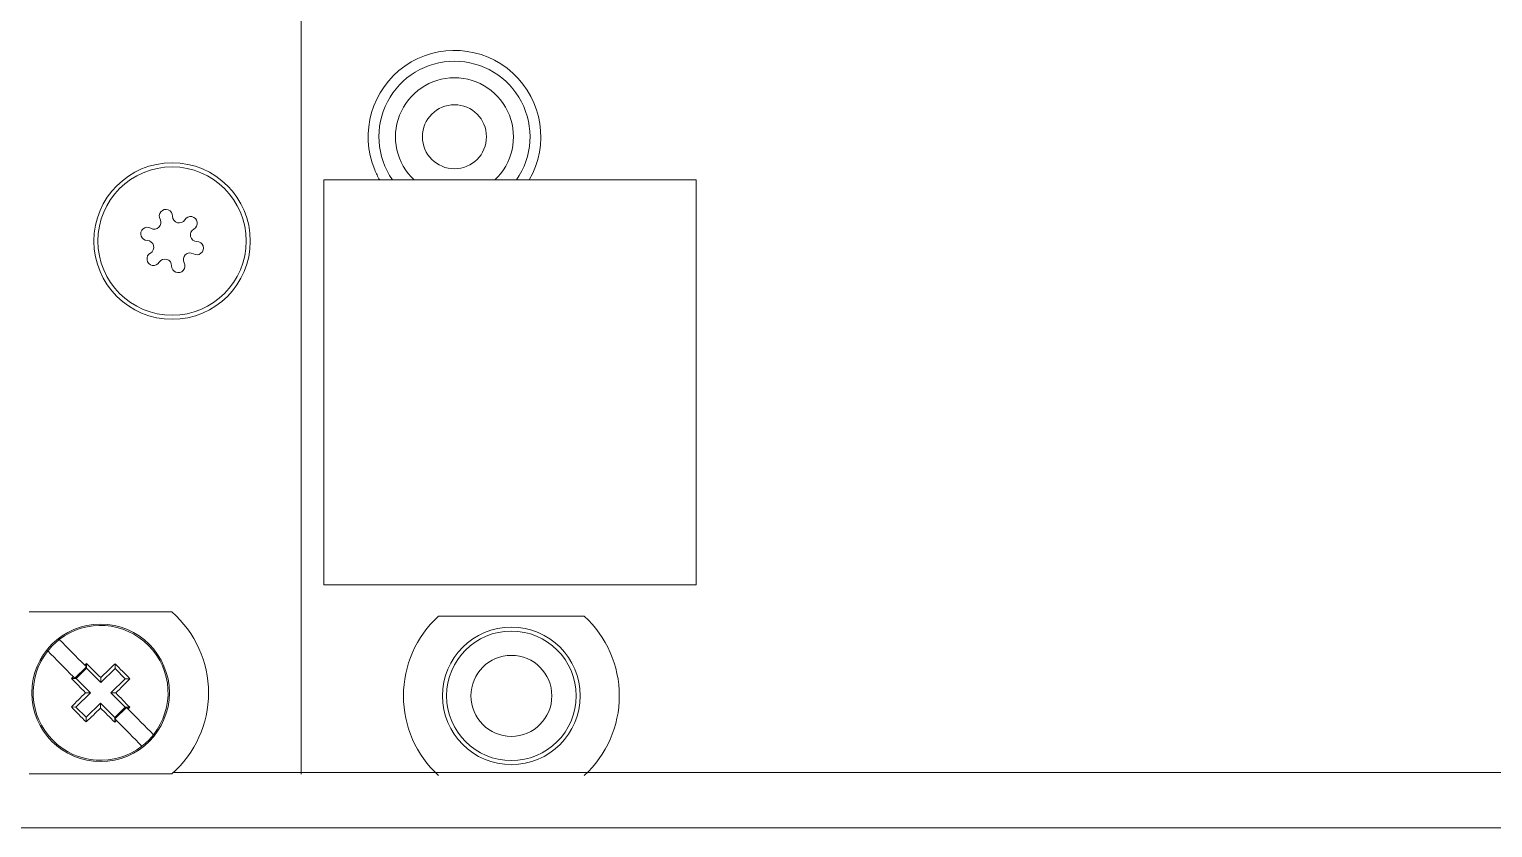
# Model space of a CAD drawing. Extents: x -194 to 239, y -574 to -265.
# Drawn here: x -111.47 to -94.32, y -336.2 to -326.84 of the extents above; entities that cross this region are included whole.
import ezdxf

# ---------------------------------------------------------------- set-up
doc = ezdxf.new("R2010")
doc.units = 0
doc.header["$LTSCALE"] = 0.5
doc.layers.get('0').update_dxf_attribs({"linetype": 'CONTINUOUS'})
doc.layers.add('1', color=7, linetype='CONTINUOUS')
doc.layers.add('TANGENT EDGES', color=7, linetype='CONTINUOUS', lineweight=0)
doc.layers.add('VISIBLE', color=7, linetype='CONTINUOUS', lineweight=0)

msp = doc.modelspace()

# ---------------------------------------------------------------- linework, layer by layer
at = {"lineweight": 5}
for p, q in [((-108.28397, -335.57071), (-108.28397, -294.96893)), ((-76.23348, -335.55043), (-108.49611, -335.55043))]:
    msp.add_line(p, q, dxfattribs=at)
at = {"color": 7, "linetype": 'Continuous', "lineweight": 5}
for p, q in [((-109.79608, -333.67033), (-111.4685, -333.67033)), ((-110.79886, -334.31513), (-110.93373, -334.44844)), ((-110.79824, -334.3298), (-110.91906, -334.44923)), ((-110.81828, -334.29548), (-110.79886, -334.31513)), ((-110.79824, -334.3298), (-110.79793, -334.27555)), ((-110.6316, -334.49838), (-110.79824, -334.3298)), ((-110.46302, -334.33173), (-110.6316, -334.49838)), ((-110.46302, -334.33173), (-110.4627, -334.27748)), ((-110.34358, -334.45256), (-110.46302, -334.33173)), ((-110.91906, -334.44923), (-110.97331, -334.44892)), ((-110.93373, -334.44844), (-110.95315, -334.4288)), ((-110.91906, -334.44923), (-110.75242, -334.61781)), ((-110.6316, -334.49838), (-110.63126, -334.44068)), ((-110.51216, -334.6192), (-110.34358, -334.45256)), ((-110.34358, -334.45256), (-110.28933, -334.45287)), ((-110.75242, -334.61781), (-110.921, -334.78446)), ((-110.75242, -334.61781), (-110.81012, -334.61748)), ((-110.80157, -334.90528), (-110.63298, -334.73864)), ((-110.63298, -334.73864), (-110.63332, -334.79634)), ((-110.63298, -334.73864), (-110.46634, -334.90722)), ((-110.34552, -334.78778), (-110.51216, -334.6192)), ((-110.51216, -334.6192), (-110.45446, -334.61953)), ((-110.921, -334.78446), (-110.97525, -334.78414)), ((-110.921, -334.78446), (-110.80157, -334.90528)), ((-110.80157, -334.90528), (-110.80188, -334.95953)), ((-110.46634, -334.90722), (-110.46665, -334.96147)), ((-110.46634, -334.90722), (-110.34552, -334.78778)), ((-110.46572, -334.92189), (-110.33086, -334.78857)), ((-110.4463, -334.94154), (-110.46572, -334.92189)), ((-110.34552, -334.78778), (-110.29127, -334.7881)), ((-110.33086, -334.78857), (-110.31144, -334.80822)), ((-110.46665, -334.96147), (-110.4463, -334.94154)), ((-111.4685, -335.56668), (-109.79608, -335.56668)), ((-109.77849, -335.55088), (-108.28397, -335.55088))]:
    msp.add_line(p, q, dxfattribs=at)
at = {"color": 7, "linetype": 'Continuous', "lineweight": 5, "flags": 128}
for points in [[(-110.81828, -334.29548), (-110.85647, -334.25685), (-110.89445, -334.21843), (-110.93219, -334.18025), (-110.96966, -334.14235), (-111.00683, -334.10474), (-111.04369, -334.06746), (-111.08019, -334.03053), (-111.11633, -333.99397)], [(-111.25119, -334.12729), (-111.21506, -334.16384), (-111.17855, -334.20077), (-111.1417, -334.23806), (-111.10452, -334.27566), (-111.06705, -334.31357), (-111.02931, -334.35175), (-110.99134, -334.39016), (-110.95315, -334.4288)], [(-110.01339, -335.10973), (-110.04953, -335.07317), (-110.08603, -335.03624), (-110.12289, -334.99896), (-110.16006, -334.96135), (-110.19753, -334.92345), (-110.23527, -334.88527), (-110.27325, -334.84685), (-110.31144, -334.80822)], [(-110.4463, -334.94154), (-110.40811, -334.98017), (-110.37013, -335.01859), (-110.3324, -335.05676), (-110.29493, -335.09467), (-110.25775, -335.13228), (-110.2209, -335.16956), (-110.18439, -335.20649), (-110.14826, -335.24304)]]:
    msp.add_lwpolyline(points, dxfattribs=at)
at = {"color": 7, "linetype": 'Continuous', "lineweight": 5}
for centre, radius in [((-109.79473, -329.32452), 0.91657), ((-109.79473, -329.32452), 0.86916), ((-110.63229, -334.61851), 0.80595)]:
    msp.add_circle(centre, radius, dxfattribs=at)
for centre, radius, start, end in [((-110.00379, -329.10756), 0.07798, 238.937288, 28.937288), ((-109.8673, -329.0321), 0.07798, 358.937288, 208.937288), ((-109.71137, -329.03499), 0.07798, 178.937288, 328.937288), ((-109.57778, -329.11547), 0.07798, 298.937288, 148.937288), ((-110.08426, -329.24116), 0.07798, 58.937288, 268.937288), ((-109.50231, -329.25195), 0.07798, 118.937288, 268.937288), ((-110.08716, -329.39709), 0.07798, 298.937288, 88.937288), ((-109.50521, -329.40789), 0.07798, 238.937288, 88.937288), ((-110.01169, -329.53358), 0.07798, 118.937288, 328.937288), ((-109.8781, -329.61405), 0.07798, 358.937288, 148.937288), ((-109.72217, -329.61694), 0.07798, 178.937288, 28.937288), ((-109.58568, -329.54148), 0.07798, 58.937288, 208.937288), ((-110.63229, -334.61851), 1.26424, 311.409622, 48.590378), ((-110.63229, -334.61851), 0.79015, 321.56104, 127.776835), ((-110.63229, -334.61851), 0.79015, 127.776835, 141.56104), ((-110.63229, -334.61851), 0.79015, 141.56104, 307.776835), ((-92.4379, -353.04307), 26.25472, 134.371179, 134.433354), ((-126.98428, -350.77907), 23.11632, 44.974368, 45.555888), ((-94.56605, -350.86567), 22.97545, 133.780485, 134.365568), ((-127.1027, -350.89973), 23.51996, 44.368661, 44.969433), ((-91.6859, -353.75792), 27.29179, 134.908143, 134.967953), ((-94.34522, -318.51385), 23.03085, 223.780782, 224.364458), ((-126.76499, -318.29401), 23.07718, 314.973674, 315.556178), ((-94.55575, -350.88737), 22.99813, 134.972673, 135.557179), ((-126.93448, -350.7378), 23.05189, 43.781049, 44.364191), ((-94.28592, -318.45989), 23.34556, 224.366417, 224.971677), ((-126.77405, -318.29322), 23.08411, 313.781657, 314.363983), ((-94.35851, -318.53677), 23.00528, 224.97317, 225.557495), ((-123.53074, -321.53858), 18.73054, 314.891127, 314.978279), ((-110.63229, -334.61851), 0.79015, 307.776835, 321.56104)]:
    msp.add_arc(centre, radius, start, end, dxfattribs=at)
at = {"layer": '1', "lineweight": 5}
msp.add_line((-152.7448, -336.19899), (-76.27425, -336.19899), dxfattribs=at)
at = {"layer": 'TANGENT EDGES', "color": 7, "lineweight": 5}
for start, end in [(90, 227.046024), (312.953972, 90)]:
    msp.add_arc((-106.48562, -328.10286), 0.69135, start, end, dxfattribs=at)
at = {"layer": 'VISIBLE', "color": 7, "lineweight": 5}
for p, q in [((-108.01734, -328.60886), (-108.01734, -333.35264)), ((-103.65307, -328.60886), (-108.01734, -328.60886)), ((-103.65307, -333.35264), (-103.65307, -328.60886)), ((-103.65307, -333.35264), (-108.01734, -333.35264)), ((-104.96446, -333.72082), (-106.67309, -333.72082))]:
    msp.add_line(p, q, dxfattribs=at)
for centre, radius in [((-106.48562, -328.10286), 0.3751), ((-105.81878, -334.65376), 0.80644), ((-105.81878, -334.65376), 0.759), ((-105.81878, -334.65376), 0.47438)]:
    msp.add_circle(centre, radius, dxfattribs=at)
for centre, radius, start, end in [((-106.48562, -328.10286), 1.012, 329.999998, 202.522674), ((-106.48562, -328.10286), 0.8855, 90, 214.849905), ((-106.48562, -328.10286), 0.8855, 325.150091, 90), ((-106.48562, -328.10286), 1.012, 202.522674, 209.999998), ((-105.81878, -334.65376), 1.26501, 132.481111, 227.518885), ((-105.81878, -334.65376), 1.26501, 312.481111, 47.518885)]:
    msp.add_arc(centre, radius, start, end, dxfattribs=at)

doc.saveas('drawing.dxf')
